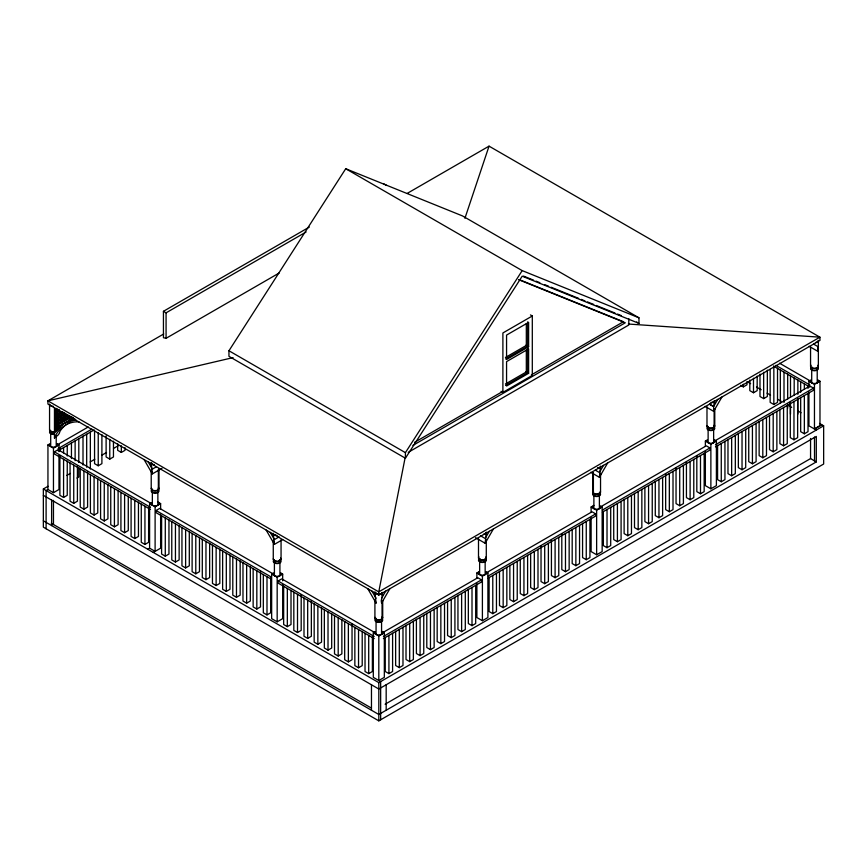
<?xml version="1.0" encoding="UTF-8"?>
<svg xmlns="http://www.w3.org/2000/svg" width="867" height="867" viewBox="0 0 867 867"><rect width="100%" height="100%" fill="white"/><g stroke="black" fill="none" stroke-linecap="round" stroke-linejoin="round"><path stroke-width="1.3" d="M483.407 534.278A3.901 2.254 0 0 0 486.289 532.11L485.152 543.251L475.506 537.681M486.289 539.404L485.152 543.251L493.421 528.924M597.645 468.321A3.901 2.254 0 0 0 600.538 466.153L599.39 477.294L590.774 472.32M600.408 474.693L600.538 473.447M151.346 464.192L152.354 473.891L161.999 468.321M282.675 539.588L274.405 544.368L273.398 534.657M375.053 593.342L376.061 603.053L367.781 588.726M405.084 457.928L378.76 591.879L378.814 595.087L819.976 340.395L819.911 337.176L489.042 146.144L407.132 193.439M382.585 600.452L381.567 603.053C380.169 599.357 383.875 595.987 382.195 592.486M714.646 408.736L713.639 411.337L705.023 406.363M464.918 218.3L489.042 146.144M600.018 476.005L599.39 477.294L607.669 462.967M54.469 407.566L54.469 438.073C58.122 428.103 68.287 421.08 78.962 421.893M381.567 598.273L385.707 591.11M381.567 603.053L389.847 588.726M489.291 531.308L485.152 538.472L480.448 535.752M603.53 465.351L599.39 472.515L595.261 470.131M717.768 399.394L713.639 406.558L713.639 411.337L721.908 397.01M228.953 350.767L345.727 168.729L462.501 215.926L638.968 317.81L638.968 323.38L522.194 276.183L405.409 458.22L228.953 356.337L228.953 350.767L405.409 452.65L405.409 458.22M405.409 452.65L522.194 270.612L638.968 317.81M54.469 438.073C57.124 435.494 58.923 435.57 60.061 431.127A67.919 39.21 60 0 1 69.707 422.619M62.467 424.646L55.846 431.658L55.846 408.628L59.064 409.95L59.758 411.153L59.064 411.543L58.371 410.351L59.064 409.95M60.484 426.206L60.441 425.079L59.758 425.48L60.322 426.466L56.713 430.411M62.012 424.917L67.333 421.102L67.236 421.98M819.976 381.252L814.46 384.439L814.46 428.981L819.976 425.805L819.976 381.252L818.134 380.19M279.282 272.942L166.074 338.303L163.44 337.707L163.44 311.307L309.324 227.078M163.44 311.307L166.074 312.835L306.127 231.977M163.733 333.968L47.891 400.847L47.945 404.065L378.814 595.087M55.846 410.221L56.994 409.56L56.312 408.368M55.846 411.814L56.312 409.95M55.846 413.407L56.994 412.735L56.312 411.543M55.846 415L56.312 413.136M61.817 411.543L61.134 411.944L61.817 413.136L62.511 412.735L61.817 411.543L63.659 412.605M55.846 416.583L56.994 415.922L56.312 414.729M55.846 418.176L56.312 416.323M70.78 417.515L70.097 416.323L64.581 413.136L63.887 413.537L64.581 414.729M55.846 419.769L56.994 419.108L56.312 417.916M55.846 421.362L56.312 419.509M55.846 422.955L56.994 422.294L56.312 421.102M55.846 424.548L56.312 422.695M70.097 416.323L69.403 416.724L70.097 417.916L71.928 416.854M55.846 426.141L56.994 425.48L56.312 424.277M55.846 427.734L56.312 425.87M62.359 424.678L63.204 423.486L63.02 424.245M63.692 423.8L64.819 423.096M61.72 425.166L61.817 424.277L61.102 425.686M67.994 421.709L68.71 420.3L68.753 421.438M75.364 420.148L70.78 420.701L70.097 419.509L69.403 419.899L69.512 421.156L75.797 420.148M55.846 429.328L56.994 428.656L56.312 427.464M59.769 427.063L59.064 427.464L58.371 426.271M55.846 430.91L56.312 429.057M58.978 455.728L58.978 489.497L53.461 492.684L47.945 489.497L47.945 444.923L49.787 443.861M57.883 444.5L88.206 426.987M47.945 444.923L53.461 448.109L58.978 444.923L58.978 451.674M58.056 448.64L91.88 429.111M150.511 509.449L54.383 453.95L54.383 451.826L58.056 449.702L150.674 503.174M58.056 450.764L94.21 429.891M819.532 423.432L823.65 425.805L823.65 464.029L378.814 720.856L43.35 527.169L43.35 488.966L48.032 486.268M66.737 475.463L70.249 473.436M90.135 461.959L94.817 459.25M101.829 455.208L106.511 452.498M113.523 448.456L118.205 445.746M47.945 489.497L46.103 490.559L46.103 528.762M76.957 478.053L78.799 476.991L78.799 467.768M94.557 430.715L94.557 463.65L98.231 465.774L101.905 463.65L101.905 434.67M106.11 435.895L106.11 456.974L109.784 459.098L113.458 456.974L113.458 441.173M117.663 443.72L117.663 450.309L121.337 452.433L125.021 450.309L125.021 447.675M59.899 455.999L59.899 495.339L63.573 497.452L67.247 495.339L67.247 461.081M70.064 463L70.064 501.202L73.738 503.326L77.412 501.202L77.412 465.633M156.494 466.728L152.354 469.123L148.214 461.959M80.241 468.874L80.241 507.076L83.915 509.2L87.589 507.076L87.589 471.507M90.406 474.748L90.406 512.95L94.08 515.074L97.754 512.95L97.754 478.703M100.583 480.621L100.583 518.824L104.257 520.948L107.931 518.824L107.931 484.566M149.601 503.608L155.106 506.794L155.106 551.369L149.601 548.182L149.601 503.608L151.432 502.546M110.748 486.495L110.748 524.698L114.422 526.822L118.107 524.698L118.107 490.44M155.106 506.794L160.623 503.608L160.623 509.016M271.404 579.243L156.027 512.635L156.027 510.511L159.701 508.387L272.747 573.651M120.925 492.358L120.925 530.571L124.599 532.696L128.273 530.571L128.273 496.314M131.09 498.232L131.09 536.445L134.764 538.559L138.449 536.445L138.449 502.188M502.893 392.393L532.305 375.411L532.305 315.978L502.893 332.961L502.893 392.393L501.05 391.331M141.267 504.106L141.267 542.308L144.941 544.433L148.615 542.308L148.615 508.062M147.758 549.245L149.601 548.182M153.275 552.431L160.623 548.182L160.623 514.413M505.428 357.497L526.323 345.434L526.323 323.586M505.645 358.96L527.71 346.226L527.71 321.82M161.609 515.854L161.609 554.056L165.283 556.181L168.957 554.056L168.957 519.799M528.621 346.757L506.566 359.491L506.566 335.085L528.621 322.351L528.621 346.757L525.868 345.164M171.774 521.728L171.774 559.93L175.448 562.054L179.133 559.93L179.133 525.673M181.951 527.591L181.951 565.804L185.625 567.928L189.299 565.804L189.299 531.547M505.428 384.027L526.323 371.965L526.323 350.127M505.645 385.49L527.71 372.756L527.71 348.426M528.621 373.287L506.566 386.021L506.566 361.615L528.621 348.881L528.621 373.287L525.868 371.694M414.556 442.333L502.903 391.331M531.384 374.88L623.449 321.722L519.16 279.575M412.909 445.4L625.291 322.784L518.52 279.629M192.116 533.465L192.116 571.678L195.79 573.802L199.475 571.678L199.475 537.421M408.227 452.357L628.803 325.006L628.803 318.633M279.109 536.868L274.405 539.588L270.276 532.425M202.293 539.339L202.293 577.552L205.967 579.665L209.641 577.552L209.641 543.295M212.458 545.213L212.458 583.415L216.132 585.539L219.817 583.415L219.817 549.169M222.635 551.087L222.635 589.289L226.309 591.413L229.983 589.289L229.983 555.043M282.675 584.889L282.675 618.648L277.169 621.834L271.653 618.648L271.653 574.084L273.484 573.022M232.8 556.961L232.8 595.163L236.474 597.287L240.159 595.163L240.159 560.906M271.653 574.084L277.169 577.259L282.675 574.084L282.675 580.836M374.219 638.6L278.079 583.101L278.079 580.977L281.764 578.853L374.381 632.325M242.977 562.835L242.977 601.037L246.651 603.161L250.325 601.037L250.325 566.78M253.142 568.698L253.142 606.911L256.827 609.035L260.501 606.911L260.501 571.342M263.319 574.572L263.319 612.785L266.993 614.898L270.667 612.785L270.667 577.205M283.661 586.32L283.661 624.522L287.335 626.646L291.009 624.522L291.009 590.275M293.826 592.194L293.826 630.396L297.511 632.52L301.185 630.396L301.185 594.827M304.003 598.067L304.003 636.27L307.677 638.394L311.351 636.27L311.351 600.701M740.57 385.284L743.322 386.877L746.996 384.753L746.996 382.119M314.168 603.941L314.168 642.144L317.853 644.268L321.527 642.144L321.527 607.886M749.814 380.082L749.814 390.627L753.499 392.751L757.173 390.627L757.173 376.137M324.345 609.804L324.345 648.017L328.019 650.142L331.693 648.017L331.693 613.76M759.991 374.1L759.991 396.501L763.664 398.614L767.338 396.501L767.338 370.144M380.656 719.794L380.656 681.581L373.298 677.344L373.298 632.769L375.14 631.707M476.883 578.365L476.883 572.968L478.714 571.906M591.121 512.408L591.121 507.011L593.884 505.418M705.37 446.451L705.37 441.054L707.201 439.992M808.944 386.649L808.944 381.252L810.786 380.19M334.51 615.678L334.51 653.891L338.195 656.005L341.869 653.891L341.869 619.634M770.156 369.429L770.156 402.364L773.841 404.488L777.515 402.364L777.515 368.117M383.236 632.336L477.804 577.736L481.478 579.86L481.478 581.985L383.409 638.6M486.82 572.534L592.042 511.779L595.716 513.903L595.716 516.028L488.164 578.126M601.059 506.577L706.28 445.822L709.965 447.946L709.965 450.071L602.402 512.169M715.297 440.62L809.865 386.021L813.539 388.145L813.539 390.269L715.47 446.884M378.814 635.955L384.33 632.769L384.33 677.344L378.814 680.519L378.814 635.955L373.298 632.769M476.883 572.968L482.399 576.154L487.904 572.968L487.904 617.542L482.399 620.718L476.883 617.542L476.883 583.773M591.121 507.011L596.637 510.197L602.153 507.011L602.153 551.585L596.637 554.761L591.121 551.585L591.121 517.816M705.37 441.054L710.875 444.24L716.391 441.054L716.391 485.628L710.875 488.804L705.37 485.628L705.37 451.859M383.409 636.486L481.478 579.86M488.164 576.002L595.716 513.903M602.402 510.045L709.965 447.946M715.47 444.771L813.539 388.145M344.687 621.552L344.687 659.754L348.361 661.879L352.035 659.754L352.035 624.186M354.852 627.426L354.852 665.628L358.537 667.753L362.211 665.628L362.211 631.382M365.029 633.3L365.029 671.502L368.703 673.626L372.377 671.502L372.377 637.245M385.251 637.245L385.251 671.502L388.925 673.626L392.599 671.502L392.599 633.3M395.634 631.252L395.634 665.509L399.308 667.633L402.982 665.509L402.982 627.296M406.016 625.259L406.016 659.516L409.701 661.629L413.375 659.516L413.375 621.303M416.409 619.266L416.409 653.512L420.083 655.636L423.757 653.512L423.757 615.31M426.792 613.262L426.792 647.519L430.465 649.643L434.139 647.519L434.139 609.317M437.174 607.268L437.174 641.526L440.848 643.65L444.533 641.526L444.533 603.313M447.567 601.275L447.567 635.522L451.241 637.646L454.915 635.522L454.915 597.32M457.949 595.282L457.949 629.529L461.623 631.653L465.297 629.529L465.297 591.327M468.332 589.278L468.332 623.536L472.006 625.66L475.69 623.536L475.69 585.333M489.107 577.292L489.107 611.538L492.781 613.663L496.455 611.538L496.455 573.336M499.49 571.288L499.49 605.545L503.163 607.669L506.837 605.545L506.837 567.343M509.872 565.295L509.872 599.552L513.557 601.676L517.231 599.552L517.231 561.339M520.265 559.302L520.265 593.559L523.939 595.672L527.613 593.559L527.613 555.346M530.647 553.309L530.647 587.555L534.321 589.679L537.995 587.555L537.995 549.353M541.03 545.993L541.03 581.562L544.704 583.686L548.388 581.562L548.388 543.36M551.423 540L551.423 575.569L555.097 577.693L558.771 575.569L558.771 537.356M561.805 533.996L561.805 569.565L565.479 571.689L569.153 569.565L569.153 531.363M572.187 529.325L572.187 563.572L575.861 565.696L579.546 563.572L579.546 525.369M582.57 523.321L582.57 557.579L586.255 559.703L589.928 557.579L589.928 519.376M603.345 511.335L603.345 545.581L607.019 547.706L610.704 545.581L610.704 507.379M613.728 505.331L613.728 539.588L617.412 541.712L621.086 539.588L621.086 501.386M624.121 499.338L624.121 533.595L627.795 535.719L631.469 533.595L631.469 495.382M634.503 493.345L634.503 527.602L638.177 529.715L641.851 527.602L641.851 489.389M644.885 487.352L644.885 521.598L648.57 523.722L652.244 521.598L652.244 483.396M655.279 481.348L655.279 515.605L658.953 517.729L662.626 515.605L662.626 477.403M665.661 474.043L665.661 509.612L669.335 511.736L673.009 509.612L673.009 471.399M676.043 468.039L676.043 503.608L679.717 505.732L683.402 503.608L683.402 465.406M686.436 462.046L686.436 497.615L690.11 499.739L693.784 497.615L693.784 459.412M696.819 456.053L696.819 491.622L700.493 493.746L704.167 491.622L704.167 453.419M717.583 445.378L717.583 479.624L721.268 481.749L724.942 479.624L724.942 441.422M727.977 439.374L727.977 473.631L731.65 475.755L735.324 473.631L735.324 435.429M738.359 433.381L738.359 467.638L742.033 469.762L745.707 467.638L745.707 429.436M748.741 427.388L748.741 461.645L752.426 463.758L756.1 461.645L756.1 423.432M759.134 421.395L759.134 455.641L762.808 457.765L766.482 455.641L766.482 417.439M769.517 415.391L769.517 449.648L773.191 451.772L776.865 449.648L776.865 411.446M779.899 409.397L779.899 443.655L783.573 445.779L787.258 443.655L787.258 405.442M790.292 402.082L790.292 437.651L793.966 439.775L797.64 437.651L797.64 399.449M800.674 397.411L800.674 431.658L804.348 433.782L808.022 431.658L808.022 393.455M819.857 425.74L821.699 424.678L814.46 428.981M378.814 720.856L378.814 682.643L823.65 425.805M385.111 704.221L810.558 458.589L816.302 461.905L816.302 436.415L378.814 689.016L43.35 495.339M816.302 461.905L378.814 714.484L43.35 520.807M64.353 423.367L69.978 420.896M49.69 429.479A3.901 2.254 0 0 0 54.469 432.243L55.412 432.015M233.071 357.616L47.891 400.847L378.76 591.879L819.911 337.176L628.315 324.03M50.698 430.596A3.901 2.254 0 0 0 50.08 433.316A3.901 2.254 0 0 0 54.469 434.367L53.461 434.064A3.251 1.875 0 0 1 50.644 431.257M523.527 276.085L533.552 280.139M536.066 281.146L539.816 282.675M544.834 284.701L548.594 286.218M551.098 287.226L578.668 298.378M581.183 299.386L584.943 300.903M587.447 301.922L593.711 304.447M596.214 305.466L615.017 313.063M617.521 314.071L621.281 315.599M813.571 344.091L817.7 346.475L817.7 351.254L809.084 346.28M779.541 363.208L810.027 380.808M808.944 381.252L814.46 384.439M775.867 365.332L809.865 384.959M773.516 366.102L809.865 387.083M747.105 381.632L750.627 383.658M756.49 387.05L761.183 389.76M767.046 393.141L770.557 395.168M777.601 399.232L781.113 401.269M788.146 405.333L791.669 407.36M797.532 410.741L801.054 412.779M636.627 322.025L638.968 323.38M816.302 430.065L808.944 425.827L808.944 392.057M384.016 183.956L386.66 185.484M345.727 168.729L522.194 270.612M709.499 404.174L713.639 406.558L714.776 402.722L714.256 400.771M709.867 404.39L712.826 406.092M530.463 314.916L532.305 315.978M713.639 439.461L716.391 441.054M600.311 505.949L602.153 507.011M486.073 571.906L487.904 572.968M71.007 416.854L75.613 419.509M54.469 432.243L53.895 431.907L53.895 434.031M57.135 443.861L58.978 444.923M157.87 502.026L160.623 503.608M280.843 573.022L282.675 574.084M381.567 631.176L384.33 632.769M54.383 451.826L150.511 507.325M156.027 510.511L271.404 577.119M278.079 580.977L374.219 636.486M43.35 488.966L378.814 682.643M51.251 523.245L370.957 707.83M371.921 591.11L376.061 598.273M266.136 530.04L274.405 544.368L273.268 540.52M144.085 459.564L152.354 473.891L151.216 470.055M68.027 417.515L68.71 418.707L69.403 418.317L68.71 417.114L66.651 418.317L67.333 419.509L68.027 419.108L67.333 417.916M64.581 413.136L65.263 414.328L63.204 415.531L62.511 414.328L63.204 413.938L63.887 415.13M65.263 415.922L65.957 417.114L66.651 416.724L65.957 415.531L63.887 416.724L64.581 417.916M64.581 416.323L65.263 417.515L63.204 418.707L62.511 417.515M63.887 418.317L63.204 417.114L61.134 418.317L61.817 419.509L62.511 419.108L61.817 417.916M58.371 413.537L59.064 414.729L59.758 414.328L59.064 413.136L56.994 414.328L57.688 415.531L58.371 415.13L57.688 413.938M58.371 416.724L59.064 417.916L59.758 417.515L59.064 416.323L56.994 417.515L57.688 418.707L58.371 418.317L57.688 417.114M58.371 423.085L59.064 424.277L59.758 423.887L59.064 422.695L56.994 423.887L57.688 425.079L58.371 424.678L57.688 423.486M59.758 427.063L59.064 425.87L56.994 427.063L57.688 428.265L58.371 427.865L57.688 426.672M376.061 603.053L375.053 600.452M485.769 532.685L486.289 534.636M600.408 467.584L600.538 468.679M814.481 437.076L814.547 461.287M818.361 366.394L818.361 340.395A3.901 2.254 0 0 1 815.468 342.563M817.213 370.111L817.213 382.846M811.707 370.111L811.707 382.846M810.558 346.887L810.558 366.394M810.558 438.464L810.558 458.589M808.022 385.728L808.022 388.373M804.348 383.908L804.348 389.175M804.348 395.58L804.348 433.782M800.674 381.783L800.674 392.317M797.857 379.865L797.857 394.355M797.857 398.3L797.857 414.112M794.183 378.034L794.183 395.157M793.966 401.573L793.966 439.775M790.498 375.91L790.498 396.988M790.498 403.578L790.498 414.112M787.68 373.991L787.68 399.015M787.68 404.293L787.68 408.238M784.006 372.16L784.006 402.461M783.573 407.566L783.573 445.779M780.333 370.036L780.333 402.971M773.841 366.286L773.841 404.488M773.191 413.57L773.191 451.772M763.664 372.268L763.664 398.614M762.808 419.563L762.808 457.765M753.499 378.25L753.499 392.751M752.426 425.556L752.426 463.758M743.322 384.244L743.322 386.877M742.033 431.549L742.033 469.762M731.65 437.553L731.65 475.755M721.268 443.546L721.268 481.749M714.776 409.289L714.776 426.196M714.126 401.497L714.126 404.098M714.126 409.289L714.126 426.196M713.639 429.913L713.639 442.647M710.875 444.24L710.875 488.804M708.122 429.913L708.122 442.647M706.984 406.688L706.984 426.196M700.493 455.533L700.493 493.746M690.11 461.537L690.11 499.739M679.717 467.53L679.717 505.732M669.335 473.523L669.335 511.736M658.953 479.527L658.953 517.729M648.57 485.52L648.57 523.722M638.177 491.513L638.177 529.715M627.795 497.506L627.795 535.719M617.412 503.51L617.412 541.712M607.019 509.503L607.019 547.706M600.538 473.946L600.538 492.153M599.39 495.87L599.39 508.604M596.637 510.197L596.637 554.761M593.884 495.87L593.884 508.604M593.386 472.645L593.386 492.153M592.735 472.645L592.735 492.153M586.255 521.49L586.255 559.703M575.861 527.494L575.861 565.696M565.479 533.487L565.479 571.689M555.097 539.48L555.097 577.693M544.704 545.484L544.704 583.686M534.321 551.477L534.321 589.679M523.939 557.47L523.939 595.672M513.557 563.463L513.557 601.676M503.163 569.467L503.163 607.669M492.781 575.46L492.781 613.663M486.289 539.903L486.289 558.11M485.152 558.641A3.901 2.254 0 0 1 485.152 561.827L485.152 574.561M482.399 576.154L482.399 620.718M479.635 558.641A3.901 2.254 0 0 0 479.635 561.827L479.635 574.561M478.497 538.602L478.497 558.11M472.006 587.447L472.006 625.66M461.623 593.451L461.623 631.653M451.241 599.444L451.241 637.646M440.848 605.437L440.848 643.65M430.465 611.441L430.465 649.643M420.083 617.434L420.083 655.636M409.701 623.427L409.701 661.629M399.308 629.42L399.308 667.633M388.925 635.424L388.925 673.626M386.173 684.746L386.173 710.236M382.715 601.004L382.715 617.911M382.065 593.212L382.065 595.813M382.065 601.004L382.065 617.911M381.567 621.628L381.567 634.362M376.061 621.628L376.061 634.362M374.912 591.912L374.912 595.813M374.912 599.704L374.912 617.911M371.466 684.767L371.466 710.236M368.703 635.424L368.703 673.626M358.537 629.55L358.537 667.753M348.361 623.676L348.361 661.879M338.195 617.803L338.195 656.005M328.019 611.929L328.019 650.142M317.853 606.055L317.853 644.268M307.677 600.192L307.677 638.394M297.511 594.318L297.511 632.52M287.335 588.444L287.335 626.646M281.06 539.718L281.06 559.226M279.922 559.757A3.901 2.254 0 0 1 279.922 562.932L279.922 575.666M277.169 577.259L277.169 621.834M274.405 559.757A3.901 2.254 0 0 0 274.405 562.932L274.405 575.666M273.268 533.216L273.268 535.817M273.268 541.019L273.268 559.226M266.993 576.696L266.993 614.898M256.827 570.822L256.827 609.035M246.651 564.948L246.651 603.161M236.474 559.085L236.474 597.287M226.309 553.211L226.309 591.413M216.132 547.337L216.132 585.539M205.967 541.463L205.967 579.665M195.79 535.589L195.79 573.802M185.625 529.715L185.625 567.928M175.448 523.841L175.448 562.054M166.074 312.835L166.074 338.303M165.283 517.978L165.283 556.181M159.008 469.253L159.008 488.75M158.358 469.253L158.358 488.75M157.87 492.467L157.87 505.201M152.354 492.467L152.354 505.201M151.216 466.652L151.216 462.75A3.901 2.254 0 0 0 154.098 464.929M151.216 470.553L151.216 488.75M144.941 506.23L144.941 544.433M134.764 500.357L134.764 538.559M124.599 494.483L124.599 532.696M121.337 445.844L121.337 452.433M114.422 488.609L114.422 526.822M109.784 439.341L109.784 459.098M104.257 482.746L104.257 520.948M98.231 432.839L98.231 465.774M94.08 476.872L94.08 515.074M90.352 432.113L90.352 469.004M86.678 434.237L86.678 467.172M83.915 470.998L83.915 509.2M83.004 436.068L83.004 465.048M78.799 438.789L78.799 462.501M75.126 440.902L75.126 460.67M73.738 465.124L73.738 503.326M71.452 442.734L71.452 458.545M67.247 445.454L67.247 455.999M63.573 447.578L63.573 452.845M63.573 459.25L63.573 497.452M59.899 448.087L59.899 450.721M56.214 435.711L56.214 446.516M53.461 448.109L53.461 492.684M53.461 500.389L53.461 524.524M51.619 500.107L51.619 525.586M50.698 433.782L50.698 446.516M49.56 404.065L49.56 430.065M158.488 502.492A3.901 2.254 0 0 1 155.616 505.84A3.901 2.254 0 0 1 151.346 503.033M56.832 443.796A3.901 2.254 0 0 1 53.971 447.155A3.901 2.254 0 0 1 49.69 444.337M382.195 631.642A3.901 2.254 0 0 1 379.323 635.002A3.901 2.254 0 0 1 375.053 632.184M817.841 380.125A3.901 2.254 0 0 1 814.46 383.496A3.901 2.254 0 0 1 811.078 380.125M52.616 431.874A3.251 1.875 0 0 1 51.164 431.398M50.644 431.007A3.251 1.875 0 0 1 50.319 430.552M53.461 406.32A3.901 2.254 0 0 1 49.69 404.651M381.957 617.423A3.251 1.875 0 0 1 381.112 619.233M380.44 619.537A3.251 1.875 0 0 1 377.188 619.537M376.516 619.233A3.251 1.875 0 0 1 375.563 617.911M381.957 619.547A3.251 1.875 0 0 1 378.391 621.888A3.251 1.875 0 0 1 375.996 619.092M375.996 592.844A3.251 1.875 0 0 1 375.671 592.389M382.195 618.908A3.901 2.254 0 0 1 381.047 621.877A3.901 2.254 0 0 1 375.823 621.476A3.901 2.254 0 0 1 376.061 618.442M382.195 616.784A3.901 2.254 0 0 1 379.323 620.143A3.901 2.254 0 0 1 375.053 617.326M382.585 592.486A3.901 2.254 0 0 1 378.814 594.155M377.806 594.079A3.901 2.254 0 0 1 375.053 592.486M817.278 367.326A3.251 1.875 0 0 1 812.834 368.02M812.162 367.716A3.251 1.875 0 0 1 811.642 367.326M817.278 367.575A3.251 1.875 0 0 1 816.324 370.046A3.251 1.875 0 0 1 811.967 369.721A3.251 1.875 0 0 1 812.162 367.185M817.841 367.391A3.901 2.254 0 0 1 814.46 370.762A3.901 2.254 0 0 1 811.078 367.391M817.841 365.267A3.901 2.254 0 0 1 814.46 368.648A3.901 2.254 0 0 1 811.078 365.267M158.249 488.273A3.251 1.875 0 0 1 157.404 490.083M156.732 490.375A3.251 1.875 0 0 1 153.481 490.375M152.809 490.083A3.251 1.875 0 0 1 151.866 488.75M158.249 490.386A3.251 1.875 0 0 1 154.684 492.738A3.251 1.875 0 0 1 152.299 489.942M158.488 489.747A3.901 2.254 0 0 1 157.35 492.716A3.901 2.254 0 0 1 152.126 492.326A3.901 2.254 0 0 1 152.354 489.281M158.488 487.633A3.901 2.254 0 0 1 155.616 490.982A3.901 2.254 0 0 1 151.346 488.175M154.272 464.56A3.251 1.875 0 0 1 153.481 464.376M152.299 463.693A3.251 1.875 0 0 1 151.974 463.238M485.769 571.841A3.901 2.254 0 0 1 482.399 575.211A3.901 2.254 0 0 1 479.017 571.841M485.531 558.597A3.251 1.875 0 0 1 485.206 559.042M484.024 559.735A3.251 1.875 0 0 1 480.773 559.735M480.101 559.432A3.251 1.875 0 0 1 479.256 558.597M485.206 559.291A3.251 1.875 0 0 1 484.263 561.762A3.251 1.875 0 0 1 479.906 561.437A3.251 1.875 0 0 1 480.101 558.901M485.152 561.827A3.901 2.254 0 0 1 479.635 561.827M485.769 556.982A3.901 2.254 0 0 1 482.399 560.364A3.901 2.254 0 0 1 479.017 556.982M600.408 506.426A3.901 2.254 0 0 1 596.128 509.243A3.901 2.254 0 0 1 593.256 505.884M599.888 492.153A3.251 1.875 0 0 1 598.934 493.475M598.263 493.778A3.251 1.875 0 0 1 595.011 493.778M594.339 493.475A3.251 1.875 0 0 1 593.819 493.085M593.494 492.64A3.251 1.875 0 0 1 593.494 491.665M599.455 493.334A3.251 1.875 0 0 1 597.06 496.13A3.251 1.875 0 0 1 593.494 493.789M599.39 492.684A3.901 2.254 0 0 1 599.628 495.718A3.901 2.254 0 0 1 594.404 496.119A3.901 2.254 0 0 1 593.256 493.15M600.408 491.567A3.901 2.254 0 0 1 596.128 494.385A3.901 2.254 0 0 1 593.256 491.025M598.263 467.779A3.251 1.875 0 0 1 597.482 467.963M714.256 439.927A3.901 2.254 0 0 1 711.384 443.286A3.901 2.254 0 0 1 707.114 440.469M714.018 425.708A3.251 1.875 0 0 1 714.018 426.683M713.693 427.128A3.251 1.875 0 0 1 713.173 427.518M712.501 427.821A3.251 1.875 0 0 1 709.249 427.821M708.577 427.518A3.251 1.875 0 0 1 707.635 426.196M714.018 427.832A3.251 1.875 0 0 1 710.452 430.173A3.251 1.875 0 0 1 708.068 427.377M714.256 427.193A3.901 2.254 0 0 1 713.118 430.162A3.901 2.254 0 0 1 707.895 429.761A3.901 2.254 0 0 1 708.122 426.727M714.256 425.068A3.901 2.254 0 0 1 711.384 428.428A3.901 2.254 0 0 1 707.114 425.61M714.646 400.771A3.901 2.254 0 0 1 710.875 402.44M280.54 572.957A3.901 2.254 0 0 1 277.678 576.317A3.901 2.254 0 0 1 273.398 573.499M280.301 559.703A3.251 1.875 0 0 1 278.004 561.036M276.324 561.036A3.251 1.875 0 0 1 274.872 560.548M274.351 560.158A3.251 1.875 0 0 1 274.026 559.703M279.467 560.017A3.251 1.875 0 0 1 279.651 562.553A3.251 1.875 0 0 1 275.305 562.878A3.251 1.875 0 0 1 274.351 560.407M279.922 562.932A3.901 2.254 0 0 1 274.405 562.932M280.54 558.099A3.901 2.254 0 0 1 277.678 561.458A3.901 2.254 0 0 1 273.398 558.641M275.543 534.841A3.251 1.875 0 0 1 274.872 534.549M277.169 535.47A3.901 2.254 0 0 1 273.398 533.801M57.688 410.752L56.994 411.153L57.688 412.345L58.371 411.944L57.688 410.752M60.441 412.345L59.758 412.735L60.441 413.938L61.134 413.537L60.441 412.345M60.441 415.531L59.758 415.922L60.441 417.114L61.134 416.724L60.441 415.531M61.817 414.729L61.134 415.13L61.817 416.323L62.511 415.922L61.817 414.729M57.688 420.3L56.994 420.701L57.688 421.893L58.371 421.492L57.688 420.3M59.064 419.509L58.371 419.899L59.064 421.102L59.758 420.701L59.064 419.509M60.441 418.707L59.758 419.108L60.441 420.3L61.134 419.899L60.441 418.707M67.333 414.729L66.651 415.13L67.333 416.323L68.027 415.922L67.333 414.729M60.441 421.893L59.758 422.294L60.441 423.486L61.134 423.085L60.441 421.893M61.817 421.102L61.134 421.492L61.817 422.695L62.511 422.294L61.817 421.102M63.204 420.3L62.511 420.701L63.204 421.893L63.887 421.492L63.204 420.3M64.581 419.509L63.887 419.899L64.581 421.102L65.263 420.701L64.581 419.509M65.957 418.707L65.263 419.108L65.957 420.3L66.651 419.899L65.957 418.707M71.473 418.707L70.78 419.108L71.473 420.3L72.156 419.899L71.473 418.707M72.85 417.916L72.156 418.317L72.85 419.509L73.543 419.108L72.85 417.916"/></g></svg>
